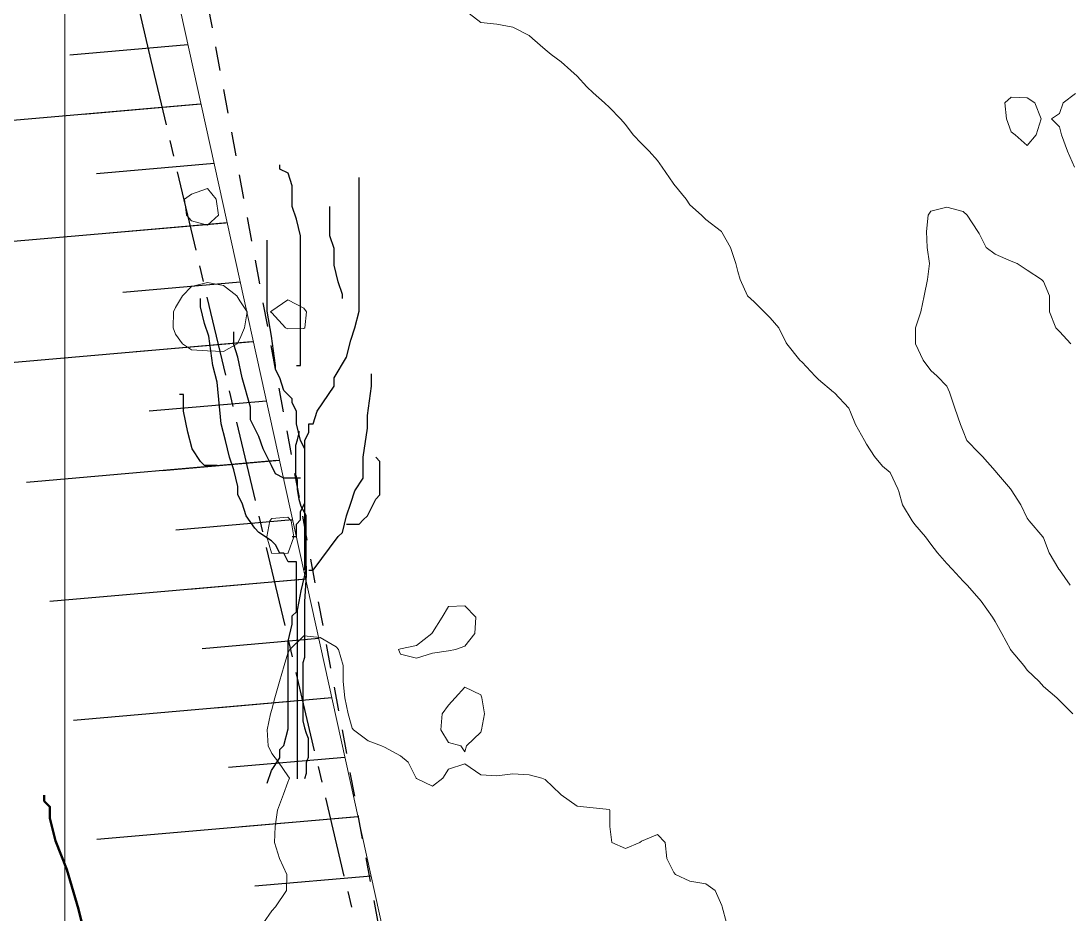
# Model space of a CAD drawing. Header units: centimetres. Extents: x 0 to 642158, y -847 to 649707.
# Drawn here: x 617165.45 to 617198.05, y 620941.52 to 620969.29 of the extents above; entities that cross this region are included whole.
import ezdxf

# ---------------------------------------------------------------- set-up
doc = ezdxf.new("R2010")
doc.units = ezdxf.units.CM
doc.header["$MEASUREMENT"] = 0
doc.linetypes.add('CENTERX2', pattern=[4, 2.5, -0.5, 0.5, -0.5])
doc.linetypes.add('JIS_02_0.7', pattern=[1.35, 0.75, -0.6])
for name, color, linetype, lineweight in [('MEV_grille', 254, 'Continuous', 9), ('MEV_layout inondation', 5, 'Continuous', 15), ('MEV_schema paysager_V', 7, 'Continuous', 20), ('MEV_vegetal_V', 7, 'Continuous', 25), ('WAL_parcellaire agricole', 7, 'JIS_02_0.7', 25), ('WAL_topographie 0.5', 253, 'Continuous', 20)]:
    doc.layers.add(name, color=color, linetype=linetype, lineweight=lineweight)
doc.layers.add('MEV_schema paysager_Ha', color=7, linetype='Continuous', lineweight=25, transparency=0.13)
doc.layers.add('SPW_parcellaire cadastral', color=7, linetype='CENTERX2', lineweight=25, true_color=0xff0542)
picture_1 = doc.add_image_def('image2.png', size_in_pixel=(6614, 11023))

# ---------------------------------------------------------------- blocks, each defined once
blk = doc.blocks.new('legende vegetal')
at = {"layer": 'MEV_vegetal_V'}
for points in [[(617173.917, 620958.392), (617174.047, 620958.392), (617174.047, 620962.418), (617173.917, 620962.937), (617173.787, 620963.327), (617173.787, 620963.976), (617173.657, 620964.366), (617173.398, 620964.496), (617173.398, 620964.626)], [(617173.787, 620953.066), (617173.917, 620953.066), (617173.917, 620953.456), (617174.047, 620953.586), (617174.047, 620953.845), (617174.177, 620954.106), (617174.177, 620956.054), (617174.307, 620956.313), (617174.307, 620956.573), (617174.437, 620956.573), (617174.567, 620956.963), (617175.086, 620957.742), (617175.086, 620958.002), (617175.476, 620958.651), (617175.606, 620959.171), (617175.736, 620959.561), (617175.866, 620960.08), (617175.866, 620964.236)], [(617175.346, 620960.469), (617175.346, 620960.599), (617175.217, 620960.989), (617175.086, 620961.509), (617175.086, 620962.028), (617174.957, 620962.418), (617174.957, 620963.327)], [(617174.177, 620952.027), (617174.177, 620955.794), (617174.047, 620956.054), (617173.917, 620956.573), (617173.917, 620956.963), (617173.787, 620957.223), (617173.787, 620957.352), (617173.527, 620957.612), (617173.398, 620958.002), (617173.267, 620958.262), (617173.267, 620958.392), (617173.138, 620959.3), (617173.008, 620960.08), (617173.008, 620962.288)], [(617173.008, 620945.403), (617173.138, 620945.793), (617173.398, 620946.183), (617173.398, 620946.442), (617173.527, 620946.572), (617173.657, 620947.092), (617173.657, 620949.819), (617173.787, 620950.339), (617173.787, 620950.599), (617173.917, 620950.728), (617173.917, 620952.287), (617173.657, 620952.287), (617173.527, 620952.547), (617173.398, 620952.547), (617173.267, 620952.807), (617173.138, 620952.937), (617172.748, 620953.196), (617172.618, 620953.326), (617172.358, 620953.716), (617172.228, 620954.106), (617172.098, 620954.365), (617172.098, 620954.625), (617171.968, 620955.144), (617171.838, 620955.534), (617171.708, 620956.054), (617171.579, 620956.573), (617171.448, 620957.872), (617171.318, 620958.392), (617171.189, 620959.3), (617171.059, 620959.69), (617170.929, 620960.21), (617170.929, 620960.469)], [(617174.047, 620954.885), (617173.527, 620954.885), (617173.267, 620955.014), (617173.138, 620955.274), (617172.878, 620955.794), (617172.748, 620956.183), (617172.488, 620956.703), (617172.488, 620957.093), (617172.228, 620958.002), (617172.098, 620958.651), (617171.968, 620959.041), (617171.968, 620959.431)], [(617174.307, 620952.027), (617174.437, 620952.027), (617175.217, 620953.066), (617175.346, 620953.196), (617175.476, 620953.716), (617175.606, 620954.106), (617175.736, 620954.495), (617175.996, 620954.885), (617175.996, 620955.534), (617176.126, 620956.443), (617176.126, 620956.833), (617176.256, 620957.742), (617176.256, 620958.132)], [(617171.448, 620955.274), (617171.059, 620955.274), (617170.929, 620955.404), (617170.669, 620955.794), (617170.539, 620956.313), (617170.409, 620956.963), (617170.409, 620957.482), (617170.279, 620957.482)], [(617173.951, 620945.538), (617173.951, 620950.78), (617174.006, 620951.053), (617174.06, 620951.381), (617174.224, 620952.036), (617174.224, 620953.728), (617174.06, 620954.001), (617174.006, 620954.219), (617173.951, 620954.547), (617173.951, 620954.82), (617173.896, 620954.984), (617173.896, 620955.912), (617173.951, 620956.076), (617174.006, 620956.294), (617174.006, 620956.349)], [(617175.476, 620953.456), (617175.866, 620953.456), (617175.996, 620953.586), (617176.126, 620953.716), (617176.386, 620954.235), (617176.516, 620954.365), (617176.516, 620955.404), (617176.386, 620955.534)], [(617174.224, 620952.145), (617174.224, 620951.872), (617174.17, 620951.053), (617174.17, 620949.306), (617174.115, 620949.142), (617174.115, 620947.34), (617174.17, 620947.122), (617174.224, 620946.958), (617174.279, 620946.794), (617174.279, 620946.194), (617174.224, 620946.03), (617174.224, 620945.702), (617174.17, 620945.538)]]:
    blk.add_lwpolyline(points, dxfattribs=at)
blk = doc.blocks.new('*U112')
at = {"layer": 'MEV_grille', "transparency": 33554687}
blk.add_lwpolyline([(0, 1825.476), (0, -1825.476)], dxfattribs=at)
blk = doc.blocks.new('*U113')
at = {"layer": 'MEV_grille', "color": 0, "linetype": 'ByBlock', "lineweight": -2, "transparency": 16777216}
blk.add_blockref('*U112', (1800, 0), dxfattribs=at)

msp = doc.modelspace()

# ---------------------------------------------------------------- hatches: boundary and pattern name
at = {"layer": 'MEV_schema paysager_Ha', "transparency": 33554687}
h = msp.add_hatch(dxfattribs=at)
h.set_pattern_fill('ANSI31', color=60, scale=30, angle=320)
h.paths.add_polyline_path([(617169.617, 620973.194), (617165.143, 620997.552), (617163.049, 621011.729), (617162.573, 621023.432), (617161.336, 621028.189), (617160.67, 621031.995), (617159.432, 621036.467), (617156.475, 621053.969), (617156.906, 621060.001), (617157.984, 621066.14), (617158.414, 621069.802), (617158.199, 621075.295), (617157.014, 621080.142), (617155.505, 621084.988), (617154.751, 621088.973), (617151.842, 621094.789), (617149.148, 621099.205), (617146.994, 621101.252), (617145.377, 621102.544), (617143.546, 621103.621), (617141.391, 621107.391), (617140.307, 621121.334), (617138.581, 621134.515), (617137.596, 621148.681), (617137.947, 621158.301), (617138.342, 621166.601), (617137.255, 621176.482), (617136.069, 621187.153), (617134.618, 621206.801), (617133.841, 621215.056), (617132.235, 621238.569), (617131.105, 621276.162), (617130.662, 621320.72), (617129.383, 621365.826), (617128.171, 621391.821), (617126.408, 621441.701), (617124.527, 621449.888), (617124.527, 621453.399), (617124.884, 621455.482), (617126.075, 621456.85), (617127.265, 621458.873), (617127.265, 621461.254), (617125.649, 621473.672), (617125.524, 621482.896), (617125.025, 621497.979), (617124.776, 621519.544), (617124.92, 621540.094), (617125.983, 621565.584), (617126.337, 621580.453), (617126.163, 621598.374), (617127.186, 621608.874), (617130.532, 621615.192), (617131.834, 621617.887), (617134.298, 621627.22), (617135.042, 621631.96), (617135.135, 621640.047), (617136.158, 621649.713), (617136.911, 621670.5), (617129.26, 621649.205), (617124.61, 621628.36), (617120.259, 621606.016), (617117.259, 621583.371), (617115.237, 621541.083), (617114.562, 621520.401), (617115.536, 621487.717), (617112.094, 621474.528), (617111.291, 621462.83), (617115.078, 621434.173), (617114.685, 621412.686), (617116.517, 621383.817), (617118.213, 621359.713), (617121.633, 621297.519), (617122.293, 621280.379), (617124.809, 621252.783), (617126.661, 621222.595), (617125.403, 621211.007), (617126.795, 621190.875), (617128.52, 621169.158), (617130.485, 621161.793), (617131.444, 621155.186), (617130.649, 621150.827), (617132.125, 621142.753), (617132.79, 621125.456), (617134.954, 621111.319), (617137.702, 621098.468), (617139.749, 621087.381), (617141.795, 621083.246), (617143.417, 621082.42), (617144.557, 621081.575), (617145.493, 621080.194), (617145.463, 621077.083), (617144.023, 621074.463), (617144.278, 621071.03), (617145.295, 621066.579), (617147.455, 621053.531), (617147.76, 621048.137), (617148.575, 621044.067), (617151.222, 621037.452), (617151.12, 621031.956), (617151.633, 621023.148), (617154.427, 621011.658), (617158.897, 620988.919), (617162.537, 620970.568), (617168.729, 620939.186), (617182.921, 620879.156), (617188.263, 620855.446), (617193.71, 620854.003), (617187.498, 620892.108), (617176.811, 620939.879)])
h = msp.add_hatch(dxfattribs=at)
h.set_pattern_fill('ANSI31', color=60, scale=15, angle=320)
h.paths.add_polyline_path([(617169.617, 620973.194), (617165.143, 620997.552), (617163.049, 621011.729), (617162.573, 621023.432), (617161.336, 621028.189), (617160.67, 621031.995), (617159.432, 621036.467), (617156.475, 621053.969), (617156.906, 621060.001), (617157.984, 621066.14), (617158.414, 621069.802), (617158.199, 621075.295), (617157.014, 621080.142), (617155.505, 621084.988), (617154.751, 621088.973), (617151.842, 621094.789), (617149.148, 621099.205), (617146.994, 621101.252), (617145.377, 621102.544), (617143.546, 621103.621), (617141.391, 621107.391), (617140.307, 621121.334), (617138.581, 621134.515), (617137.596, 621148.681), (617137.947, 621158.301), (617138.342, 621166.601), (617137.255, 621176.482), (617136.069, 621187.153), (617134.618, 621206.801), (617133.841, 621215.056), (617132.235, 621238.569), (617131.105, 621276.162), (617130.662, 621320.72), (617129.383, 621365.826), (617128.171, 621391.821), (617126.408, 621441.701), (617124.527, 621449.888), (617124.527, 621453.399), (617124.884, 621455.482), (617126.075, 621456.85), (617127.265, 621458.873), (617127.265, 621461.254), (617125.649, 621473.672), (617125.524, 621482.896), (617125.025, 621497.979), (617124.776, 621519.544), (617124.92, 621540.094), (617125.983, 621565.584), (617126.337, 621580.453), (617126.163, 621598.374), (617127.186, 621608.874), (617130.532, 621615.192), (617131.834, 621617.887), (617134.298, 621627.22), (617135.042, 621631.96), (617135.135, 621640.047), (617136.158, 621649.713), (617136.911, 621670.5), (617132.957, 621648.368), (617129.989, 621627.895), (617123.162, 621605.493), (617122.123, 621583.834), (617121.418, 621540.656), (617120.578, 621519.454), (617120.8, 621487.646), (617120.576, 621474.663), (617119.681, 621463.134), (617121.439, 621434.424), (617121.208, 621413.2), (617123.756, 621383.971), (617124.633, 621359.105), (617126.907, 621297.599), (617127.217, 621280.099), (617128.476, 621252.652), (617130.286, 621222.294), (617130.788, 621212.114), (617133.595, 621189.8), (617133.864, 621168.997), (617134.545, 621163.04), (617136.407, 621155.367), (617136.033, 621153.22), (617137.061, 621150.231), (617136.705, 621143.134), (617138.509, 621125.82), (617138.985, 621114.157), (617141.16, 621102.299), (617147.01, 621090.064), (617151.616, 621087.22), (617153.107, 621084.646), (617154.311, 621082.965), (617155.38, 621081.272), (617156.272, 621077.352), (617156.539, 621073.164), (617152.956, 621057.576), (617153.92, 621035.982), (617159.694, 621019.068), (617160.419, 620997.657), (617177.679, 620920.157), (617193.56, 620854.923), (617187.498, 620892.108)])

# ---------------------------------------------------------------- linework, layer by layer
at = {"layer": 'MEV_layout inondation', "lineweight": 50}
msp.add_lwpolyline([(617167.586, 620940.255), (617167.231, 620941.672), (617166.877, 620942.912), (617166.523, 620943.798), (617166.345, 620944.507), (617166.345, 620944.861), (617166.168, 620945.038), (617166.168, 620945.215)], dxfattribs=at)
at = {"layer": 'MEV_schema paysager_V', "color": 60}
msp.add_lwpolyline([(617169.617, 620973.194), (617187.385, 620892.583), (617193.419, 620855.789)], dxfattribs=at)
at = {"layer": 'SPW_parcellaire cadastral'}
msp.add_lwpolyline([(617241.275, 621070.317), (617280.13, 620882.72), (617280.432, 620881.446), (617281.442, 620877.166), (617193.589, 620834.551), (617195.609, 620842.354), (617187.498, 620892.108), (617169.495, 620968.06), (617157.998, 621018.267), (617167.025, 621022.532), (617176.672, 621027.88), (617180.083, 621036.101), (617179.433, 621040.006), (617177.873, 621042.565), (617175.726, 621044.879), (617170.605, 621047.194), (617169.567, 621047.434), (617241.275, 621070.317)], dxfattribs=at)
at = {"layer": 'WAL_parcellaire agricole'}
msp.add_lwpolyline([(617162.989, 621080), (617224.114, 621083.582), (617235.553, 621081.796), (617243.404, 621078.126), (617246.13, 621076.604), (617241.847, 621073.918), (617239.848, 621067.418), (617278.187, 620880.011), (617223.873, 620853.918), (617197.875, 620841.915), (617191.536, 620886.581), (617200.368, 620901.915), (617203.699, 620913.915), (617198.198, 620922.414), (617191.865, 620924.08), (617188.697, 620939.413), (617176.811, 620939.879), (617163.873, 621009.697), (617170.861, 621017.803), (617179.796, 621028.171), (617179.795, 621038.537), (617166.85, 621056.909), (617162.989, 621080)], dxfattribs=at)
at = {"layer": 'WAL_topographie 0.5'}
for points in [[(617179.25, 620969.625), (617179.75, 620969.25), (617179.75, 620969.25), (617180.25, 620969.198), (617180.75, 620969.101), (617181.25, 620968.846), (617181.362, 620968.75), (617181.75, 620968.406), (617181.934, 620968.25), (617182.25, 620968.019), (617182.554, 620967.75), (617182.75, 620967.58), (617183.047, 620967.25), (617183.25, 620967.056), (617183.602, 620966.75), (617183.75, 620966.604), (617184.098, 620966.25), (617184.25, 620966.073), (617184.485, 620965.75), (617184.75, 620965.481), (617184.984, 620965.25), (617185.25, 620964.952), (617185.396, 620964.75), (617185.73, 620964.25), (617185.75, 620964.221), (617186.137, 620963.75), (617186.25, 620963.579), (617186.615, 620963.25), (617186.75, 620963.122), (617187.233, 620962.75), (617187.25, 620962.731), (617187.522, 620962.25), (617187.679, 620961.75), (617187.75, 620961.5), (617187.82, 620961.25), (617188.045, 620960.75), (617188.25, 620960.56), (617188.56, 620960.25), (617188.75, 620960.064), (617189.02, 620959.75), (617189.25, 620959.29), (617189.273, 620959.25), (617189.674, 620958.75), (617189.75, 620958.68), (617190.156, 620958.25), (617190.25, 620958.148), (617190.726, 620957.75), (617190.75, 620957.728), (617191.199, 620957.25), (617191.25, 620957.131), (617191.404, 620956.75), (617191.69, 620956.25), (617191.75, 620956.137), (617191.995, 620955.75), (617192.25, 620955.452), (617192.486, 620955.25), (617192.722, 620954.75), (617192.75, 620954.667), (617192.873, 620954.25), (617193.17, 620953.75), (617193.25, 620953.641), (617193.583, 620953.25), (617193.75, 620953.027), (617193.954, 620952.75), (617194.25, 620952.424), (617194.408, 620952.25), (617194.75, 620951.879), (617194.884, 620951.75), (617195.25, 620951.328), (617195.319, 620951.25), (617195.669, 620950.75), (617195.75, 620950.617), (617195.957, 620950.25), (617196.224, 620949.75), (617196.25, 620949.714), (617196.645, 620949.25), (617196.75, 620949.108), (617197.114, 620948.75), (617197.25, 620948.599), (617197.671, 620948.25), (617197.75, 620948.163), (617198.163, 620947.75)], [(617198.221, 620964.75), (617198, 620965.25), (617197.813, 620965.75), (617197.75, 620966.001), (617197.501, 620966.25), (617197.75, 620966.416), (617197.861, 620966.75), (617198.25, 620967.042)], [(617197.023, 620965.75), (617196.75, 620965.417), (617196.375, 620965.75), (617196.25, 620965.85), (617196.107, 620966.25), (617196.05, 620966.75), (617196.25, 620966.924), (617196.75, 620966.908), (617196.981, 620966.75), (617197.179, 620966.25), (617197.023, 620965.75)], [(617171.594, 620963.25), (617171.25, 620962.944), (617170.75, 620963.083), (617170.599, 620963.25), (617170.533, 620963.75), (617170.75, 620963.911), (617171.25, 620964.083), (617171.517, 620963.75), (617171.594, 620963.25)], [(617198.08, 620951.75), (617197.75, 620952.223), (617197.729, 620952.25), (617197.43, 620952.75), (617197.25, 620953.224), (617197.233, 620953.25), (617196.813, 620953.75), (617196.75, 620953.837), (617196.552, 620954.25), (617196.25, 620954.718), (617196.228, 620954.75), (617195.791, 620955.25), (617195.75, 620955.3), (617195.353, 620955.75), (617195.25, 620955.859), (617194.871, 620956.25), (617194.75, 620956.536), (617194.667, 620956.75), (617194.493, 620957.25), (617194.331, 620957.75), (617194.25, 620957.942), (617193.942, 620958.25), (617193.75, 620958.429), (617193.513, 620958.75), (617193.274, 620959.25), (617193.269, 620959.75), (617193.437, 620960.25), (617193.539, 620960.75), (617193.645, 620961.25), (617193.704, 620961.75), (617193.635, 620962.25), (617193.612, 620962.75), (617193.667, 620963.25), (617193.75, 620963.375), (617194.25, 620963.5), (617194.75, 620963.365), (617194.875, 620963.25), (617195.212, 620962.75), (617195.25, 620962.688), (617195.469, 620962.25), (617195.75, 620962.046), (617196.25, 620961.829), (617196.438, 620961.75), (617196.75, 620961.542), (617197.188, 620961.25), (617197.25, 620961.194), (617197.441, 620960.75), (617197.444, 620960.25), (617197.639, 620959.75), (617197.75, 620959.639), (617198.1, 620959.25)], [(617172.171, 620959.25), (617171.75, 620959.018), (617171.25, 620959.041), (617170.75, 620959.071), (617170.466, 620959.25), (617170.25, 620959.552), (617170.18, 620959.75), (617170.194, 620960.25), (617170.25, 620960.389), (617170.47, 620960.75), (617170.75, 620961.033), (617171.25, 620961.164), (617171.75, 620961.067), (617172.156, 620960.75), (617172.25, 620960.596), (617172.487, 620960.25), (617172.396, 620959.75), (617172.25, 620959.411), (617172.171, 620959.25)], [(617174.276, 620959.75), (617174.25, 620959.73), (617173.75, 620959.724), (617173.68, 620959.75), (617173.25, 620960.217), (617173.205, 620960.25), (617173.25, 620960.278), (617173.75, 620960.62), (617174.25, 620960.368), (617174.331, 620960.25), (617174.276, 620959.75)], [(617173.755, 620952.75), (617173.75, 620952.742), (617173.25, 620952.736), (617173.241, 620952.75), (617173.092, 620953.25), (617173.184, 620953.75), (617173.25, 620953.82), (617173.75, 620953.864), (617173.852, 620953.75), (617173.93, 620953.25), (617173.755, 620952.75)], [(617178.96, 620949.75), (617178.75, 620949.707), (617178.25, 620949.637), (617177.75, 620949.481), (617177.25, 620949.6), (617177.187, 620949.75), (617177.25, 620949.775), (617177.75, 620949.876), (617178.227, 620950.25), (617178.25, 620950.277), (617178.549, 620950.75), (617178.75, 620951.086), (617179.25, 620951.112), (617179.598, 620950.75), (617179.569, 620950.25), (617179.25, 620949.85), (617178.96, 620949.75)], [(617172.989, 620941.25), (617173.25, 620941.628), (617173.362, 620941.75), (617173.702, 620942.25), (617173.718, 620942.75), (617173.485, 620943.25), (617173.334, 620943.75), (617173.358, 620944.25), (617173.424, 620944.75), (617173.608, 620945.25), (617173.75, 620945.625), (617173.795, 620945.75), (617173.75, 620945.822), (617173.456, 620946.25), (617173.25, 620946.513), (617173.138, 620946.75), (617173.109, 620947.25), (617173.212, 620947.75), (617173.25, 620947.882), (617173.342, 620948.25), (617173.49, 620948.75), (617173.633, 620949.25), (617173.75, 620949.639), (617173.814, 620949.75), (617174.25, 620950.175), (617174.75, 620950.124), (617175.25, 620949.827), (617175.324, 620949.75), (617175.466, 620949.25), (617175.468, 620948.75), (617175.519, 620948.25), (617175.622, 620947.75), (617175.75, 620947.308), (617175.785, 620947.25), (617176.25, 620946.911), (617176.663, 620946.75), (617176.75, 620946.717), (617177.25, 620946.444), (617177.494, 620946.25), (617177.742, 620945.75), (617177.75, 620945.74), (617178.25, 620945.504), (617178.565, 620945.75), (617178.75, 620946.024), (617179.25, 620946.194), (617179.75, 620945.85), (617180.25, 620945.825), (617180.75, 620945.884), (617181.25, 620945.85), (617181.65, 620945.75), (617181.75, 620945.702), (617182.233, 620945.25), (617182.25, 620945.231), (617182.75, 620944.873), (617183.25, 620944.829), (617183.75, 620944.774), (617183.762, 620944.75), (617183.763, 620944.25), (617183.824, 620943.75), (617184.25, 620943.558), (617184.692, 620943.75), (617184.75, 620943.788), (617185.25, 620943.994), (617185.489, 620943.75), (617185.54, 620943.25), (617185.75, 620942.817), (617185.803, 620942.75), (617186.25, 620942.545), (617186.75, 620942.465), (617187.042, 620942.25), (617187.25, 620941.792), (617187.261, 620941.75), (617187.398, 620941.25)], [(617179.302, 620946.75), (617179.25, 620946.562), (617179.125, 620946.75), (617178.75, 620946.86), (617178.511, 620947.25), (617178.545, 620947.75), (617178.75, 620948.022), (617178.948, 620948.25), (617179.25, 620948.574), (617179.75, 620948.34), (617179.786, 620948.25), (617179.861, 620947.75), (617179.772, 620947.25), (617179.75, 620947.183), (617179.302, 620946.75)]]:
    msp.add_lwpolyline(points, dxfattribs=at)

# ---------------------------------------------------------------- block references
at = {"layer": 'MEV_grille', "transparency": 33554687}
msp.add_blockref('*U113', (615366.814, 620593.644), dxfattribs=at)
at = {"layer": 'MEV_vegetal_V'}
msp.add_blockref('legende vegetal', (0.098, 0.193), dxfattribs=at)

# ---------------------------------------------------------------- pictures from other files: only their frames are drawn
image = msp.add_image(picture_1, insert=(616830.845, 620745.783), size_in_units=(429.466, 715.756), dxfattribs=dict(brightness=75))
image.dxf.flags = 7

doc.saveas('drawing.dxf')
